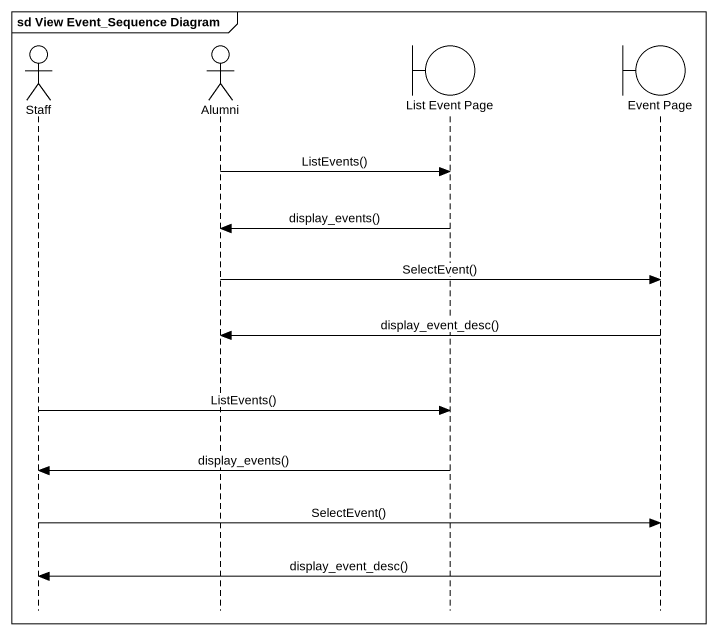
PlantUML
@startuml
mainframe sd View Event_Sequence Diagram
hide footbox
actor Staff
actor Alumni
boundary "List Event Page" as List_Event_Page
boundary "Event Page" as Event_Page

Alumni -> List_Event_Page : ListEvents()
List_Event_Page -> Alumni : display_events()
Alumni -> Event_Page : SelectEvent()
Event_Page -> Alumni : display_event_desc()
Staff -> List_Event_Page : ListEvents()
List_Event_Page -> Staff : display_events()
Staff -> Event_Page : SelectEvent()
Event_Page -> Staff : display_event_desc()
@enduml
